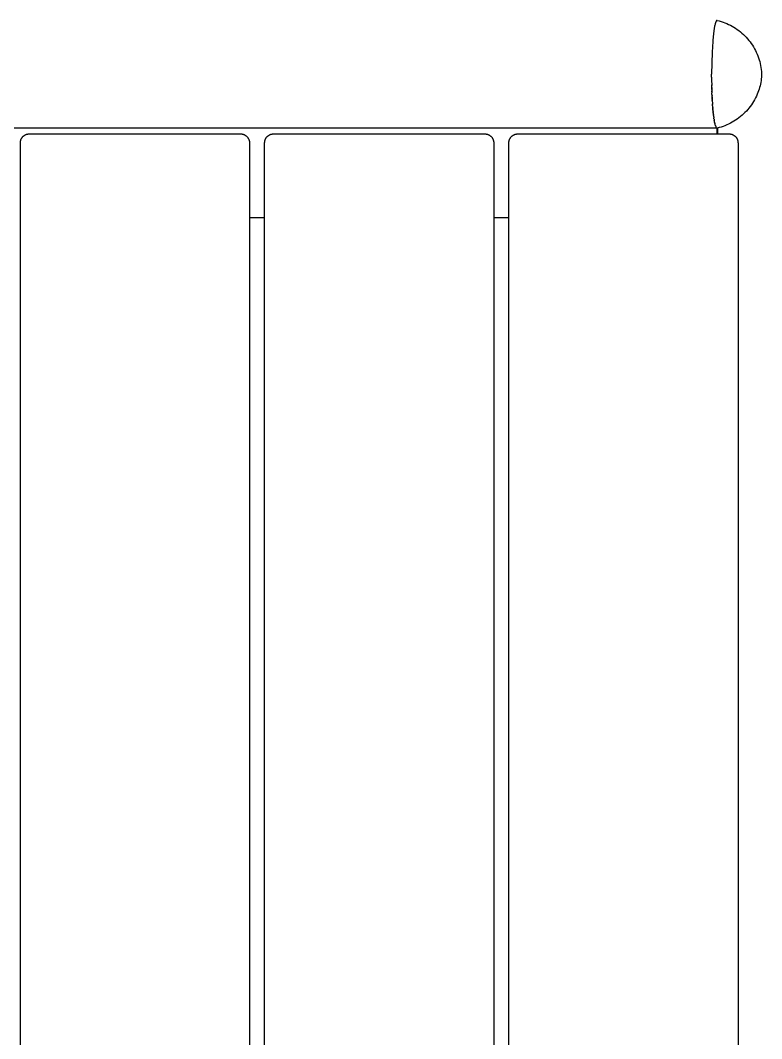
# Model space of a CAD drawing. Header units: millimetres. Extents: x -2163 to 4354, y -841 to 3711.
# Drawn here: x 1973.3 to 2305.3, y 1490.7 to 1946.8 of the extents above; entities that cross this region are included whole.
import ezdxf

# ---------------------------------------------------------------- set-up
doc = ezdxf.new("R2010")
doc.units = ezdxf.units.MM
doc.header["$MEASUREMENT"] = 0
doc.layers.add('Utwórz2D linie widoczne', color=7, linetype='Continuous', true_color=0x000000)

msp = doc.modelspace()

# ---------------------------------------------------------------- linework, layer by layer
at = {"layer": 'Utwórz2D linie widoczne'}
for p, q in [((2284.08, 1943.23), (2283.91, 1942.12)), ((2284.26, 1944.19), (2284.08, 1943.23)), ((2284.35, 1944.61), (2284.26, 1944.19)), ((2284.44, 1944.99), (2284.35, 1944.61)), ((2284.53, 1945.33), (2284.44, 1944.99)), ((2284.62, 1945.63), (2284.53, 1945.33)), ((2284.66, 1945.77), (2284.62, 1945.63)), ((2284.71, 1945.89), (2284.66, 1945.77)), ((2284.75, 1946.01), (2284.71, 1945.89)), ((2284.8, 1946.12), (2284.75, 1946.01)), ((2284.83, 1946.21), (2284.8, 1946.12)), ((2284.87, 1946.29), (2284.83, 1946.21)), ((2284.91, 1946.36), (2284.87, 1946.29)), ((2284.93, 1946.4), (2284.91, 1946.36)), ((2284.95, 1946.43), (2284.93, 1946.4)), ((2284.97, 1946.47), (2284.95, 1946.43)), ((2284.99, 1946.5), (2284.97, 1946.47)), ((2285.01, 1946.53), (2284.99, 1946.5)), ((2285.03, 1946.56), (2285.01, 1946.53)), ((2285.05, 1946.58), (2285.03, 1946.56)), ((2285.07, 1946.61), (2285.05, 1946.58)), ((2285.09, 1946.63), (2285.07, 1946.61)), ((2285.11, 1946.66), (2285.09, 1946.63)), ((2285.13, 1946.68), (2285.11, 1946.66)), ((2285.14, 1946.69), (2285.13, 1946.68)), ((2285.16, 1946.71), (2285.14, 1946.69)), ((2285.19, 1946.73), (2285.16, 1946.71)), ((2285.16, 1946.71), (2285.16, 1946.71)), ((2285.2, 1946.74), (2285.19, 1946.73)), ((2285.21, 1946.75), (2285.2, 1946.74)), ((2285.22, 1946.76), (2285.21, 1946.75)), ((2285.24, 1946.77), (2285.22, 1946.76)), ((2285.25, 1946.77), (2285.24, 1946.77)), ((2285.4, 1946.81), (2285.25, 1946.77)), ((2285.42, 1946.81), (2285.4, 1946.81)), ((2285.43, 1946.81), (2285.42, 1946.81)), ((2285.44, 1946.8), (2285.43, 1946.81)), ((2285.45, 1946.8), (2285.44, 1946.8)), ((2285.45, 1946.8), (2286.32, 1946.58)), ((2286.32, 1946.58), (2287.18, 1946.32)), ((2287.18, 1946.32), (2288.03, 1946.04)), ((2288.03, 1946.04), (2288.87, 1945.73)), ((2288.87, 1945.73), (2289.7, 1945.38)), ((2289.7, 1945.38), (2290.52, 1945.01)), ((2290.52, 1945.01), (2291.32, 1944.61)), ((2291.32, 1944.61), (2292.11, 1944.19)), ((2292.11, 1944.19), (2292.89, 1943.74)), ((2292.89, 1943.74), (2293.65, 1943.26)), ((2293.65, 1943.26), (2294.39, 1942.75)), ((2283.75, 1940.85), (2283.45, 1937.88)), ((2283.91, 1942.12), (2283.75, 1940.85)), ((2294.39, 1942.75), (2295.11, 1942.22)), ((2295.11, 1942.22), (2295.82, 1941.66)), ((2295.82, 1941.66), (2296.5, 1941.08)), ((2296.5, 1941.08), (2297.17, 1940.48)), ((2297.17, 1940.48), (2297.81, 1939.85)), ((2297.81, 1939.85), (2298.43, 1939.21)), ((2298.43, 1939.21), (2299.03, 1938.54)), ((2283.41, 1937.39), (2283.11, 1932.49)), ((2283.42, 1937.52), (2283.41, 1937.39)), ((2283.43, 1937.64), (2283.42, 1937.52)), ((2283.44, 1937.76), (2283.43, 1937.64)), ((2283.45, 1937.88), (2283.44, 1937.76)), ((2299.03, 1938.54), (2299.6, 1937.85)), ((2299.6, 1937.85), (2300.16, 1937.14)), ((2300.16, 1937.14), (2300.68, 1936.41)), ((2300.68, 1936.41), (2301.18, 1935.67)), ((2301.18, 1935.67), (2301.66, 1934.91)), ((2301.66, 1934.91), (2302.11, 1934.13)), ((2302.11, 1934.13), (2302.53, 1933.34)), ((2283.11, 1932.49), (2282.94, 1927.57)), ((2302.53, 1933.34), (2302.92, 1932.53)), ((2302.92, 1932.53), (2303.29, 1931.71)), ((2303.29, 1931.71), (2303.62, 1930.88)), ((2303.62, 1930.88), (2303.93, 1930.04)), ((2303.93, 1930.04), (2304.21, 1929.18)), ((2282.94, 1927.57), (2282.89, 1922.66)), ((2304.21, 1929.18), (2304.46, 1928.32)), ((2304.46, 1928.32), (2304.68, 1927.45)), ((2304.68, 1927.45), (2304.87, 1926.57)), ((2304.87, 1926.57), (2305.02, 1925.69)), ((2305.02, 1925.69), (2305.15, 1924.8)), ((2282.9, 1921.31), (2282.89, 1922.66)), ((2282.9, 1921.31), (2282.9, 1921.04)), ((2282.9, 1921.02), (2282.9, 1921.04)), ((2282.9, 1921.02), (2282.9, 1920.76)), ((2282.9, 1920.74), (2282.9, 1920.76)), ((2282.9, 1920.74), (2282.9, 1920.49)), ((2282.9, 1920.46), (2282.9, 1920.49)), ((2282.9, 1920.46), (2282.9, 1920.21)), ((2305.17, 1920.62), (2305.07, 1919.83)), ((2305.15, 1924.8), (2305.25, 1923.91)), ((2305.25, 1921.42), (2305.17, 1920.62)), ((2305.25, 1923.91), (2305.32, 1923.01)), ((2305.29, 1922.22), (2305.25, 1921.42)), ((2305.32, 1923.01), (2305.29, 1922.22)), ((2282.9, 1920.18), (2282.9, 1920.21)), ((2282.9, 1920.18), (2282.91, 1919.94)), ((2282.91, 1919.9), (2282.91, 1919.94)), ((2282.91, 1919.9), (2282.94, 1917.98)), ((2282.94, 1917.73), (2282.94, 1917.98)), ((2282.94, 1917.73), (2282.94, 1917.7)), ((2282.95, 1917.47), (2282.94, 1917.7)), ((2282.95, 1917.47), (2282.95, 1917.42)), ((2282.96, 1917.2), (2282.95, 1917.42)), ((2282.96, 1917.2), (2282.96, 1917.14)), ((2282.96, 1916.94), (2282.96, 1917.14)), ((2282.96, 1916.94), (2282.96, 1916.86)), ((2282.97, 1916.68), (2282.96, 1916.86)), ((2282.97, 1916.68), (2282.97, 1916.58)), ((2282.98, 1916.42), (2282.97, 1916.58)), ((2282.98, 1916.42), (2282.98, 1916.3)), ((2282.98, 1916.16), (2282.98, 1916.3)), ((2282.98, 1916.16), (2282.99, 1916.01)), ((2282.99, 1915.9), (2282.99, 1916.01)), ((2282.99, 1915.9), (2283, 1915.73)), ((2304.18, 1915.93), (2303.93, 1915.18)), ((2304.41, 1916.7), (2304.18, 1915.93)), ((2304.62, 1917.47), (2304.41, 1916.7)), ((2304.8, 1918.25), (2304.62, 1917.47)), ((2304.95, 1919.04), (2304.8, 1918.25)), ((2305.07, 1919.83), (2304.95, 1919.04)), ((2283, 1915.64), (2283, 1915.73)), ((2283, 1915.64), (2283.01, 1915.45)), ((2283.01, 1915.38), (2283.01, 1915.45)), ((2283.01, 1915.38), (2283.01, 1915.17)), ((2283.02, 1915.12), (2283.01, 1915.17)), ((2283.02, 1915.12), (2283.02, 1914.89)), ((2283.03, 1914.86), (2283.02, 1914.89)), ((2283.03, 1914.86), (2283.04, 1914.33)), ((2283.05, 1914.07), (2283.04, 1914.33)), ((2283.05, 1914.07), (2283.06, 1914.05)), ((2283.07, 1913.81), (2283.06, 1914.05)), ((2283.07, 1913.81), (2283.07, 1913.77)), ((2283.08, 1913.55), (2283.07, 1913.77)), ((2283.08, 1913.55), (2283.08, 1913.49)), ((2283.09, 1913.29), (2283.08, 1913.49)), ((2283.09, 1913.29), (2283.09, 1913.21)), ((2283.1, 1913.03), (2283.09, 1913.21)), ((2283.1, 1913.03), (2283.1, 1912.94)), ((2283.11, 1912.77), (2283.1, 1912.94)), ((2283.11, 1912.77), (2283.12, 1912.66)), ((2283.12, 1912.51), (2283.12, 1912.66)), ((2283.12, 1912.51), (2283.13, 1912.39)), ((2283.14, 1912.25), (2283.13, 1912.39)), ((2283.14, 1912.25), (2283.14, 1912.11)), ((2283.15, 1911.99), (2283.14, 1912.11)), ((2283.15, 1911.99), (2283.16, 1911.84)), ((2283.16, 1911.73), (2283.16, 1911.84)), ((2283.16, 1911.73), (2283.17, 1911.57)), ((2283.18, 1911.48), (2283.17, 1911.57)), ((2283.18, 1911.48), (2283.19, 1911.3)), ((2302.58, 1912.06), (2302.16, 1911.26)), ((2302.98, 1912.87), (2302.58, 1912.06)), ((2303.34, 1913.69), (2302.98, 1912.87)), ((2303.65, 1914.43), (2303.34, 1913.69)), ((2303.93, 1915.18), (2303.65, 1914.43)), ((2283.19, 1911.22), (2283.19, 1911.3)), ((2283.19, 1911.22), (2283.2, 1911.03)), ((2283.2, 1910.96), (2283.2, 1911.03)), ((2283.2, 1910.96), (2283.22, 1910.76)), ((2283.22, 1910.71), (2283.22, 1910.76)), ((2283.22, 1910.71), (2283.23, 1910.49)), ((2283.23, 1910.45), (2283.23, 1910.49)), ((2283.23, 1910.45), (2283.25, 1910.23)), ((2283.25, 1910.2), (2283.25, 1910.23)), ((2283.25, 1910.2), (2283.26, 1909.97)), ((2283.27, 1909.95), (2283.26, 1909.97)), ((2283.27, 1909.95), (2283.3, 1909.44)), ((2283.32, 1909.2), (2283.3, 1909.44)), ((2283.32, 1909.2), (2283.32, 1909.19)), ((2283.33, 1908.95), (2283.32, 1909.19)), ((2283.33, 1908.95), (2283.33, 1908.93)), ((2283.35, 1908.71), (2283.33, 1908.93)), ((2283.35, 1908.71), (2283.35, 1908.68)), ((2283.37, 1908.46), (2283.35, 1908.68)), ((2283.37, 1908.46), (2283.37, 1908.42)), ((2283.39, 1908.22), (2283.37, 1908.42)), ((2283.39, 1908.22), (2283.39, 1908.17)), ((2283.41, 1907.98), (2283.39, 1908.17)), ((2283.41, 1907.98), (2283.41, 1907.93)), ((2283.42, 1907.74), (2283.41, 1907.93)), ((2283.42, 1907.74), (2283.43, 1907.68)), ((2283.44, 1907.51), (2283.43, 1907.68)), ((2283.44, 1907.51), (2283.45, 1907.44)), ((2283.46, 1907.27), (2283.45, 1907.44)), ((2283.46, 1907.27), (2283.47, 1907.2)), ((2283.48, 1907.04), (2283.47, 1907.2)), ((2283.48, 1907.04), (2283.49, 1906.96)), ((2283.5, 1906.81), (2283.49, 1906.96)), ((2283.5, 1906.81), (2283.51, 1906.72)), ((2299.07, 1906.83), (2298.47, 1906.16)), ((2299.65, 1907.53), (2299.07, 1906.83)), ((2300.2, 1908.24), (2299.65, 1907.53)), ((2300.73, 1908.97), (2300.2, 1908.24)), ((2301.23, 1909.71), (2300.73, 1908.97)), ((2301.71, 1910.48), (2301.23, 1909.71)), ((2302.16, 1911.26), (2301.71, 1910.48)), ((2283.53, 1906.58), (2283.51, 1906.72)), ((2283.53, 1906.58), (2283.53, 1906.49)), ((2283.55, 1906.35), (2283.53, 1906.49)), ((2283.55, 1906.35), (2283.56, 1906.26)), ((2283.57, 1906.12), (2283.56, 1906.26)), ((2283.57, 1906.12), (2283.58, 1906.03)), ((2283.59, 1905.9), (2283.58, 1906.03)), ((2283.59, 1905.9), (2283.6, 1905.81)), ((2283.61, 1905.68), (2283.6, 1905.81)), ((2283.61, 1905.68), (2283.62, 1905.58)), ((2283.64, 1905.46), (2283.62, 1905.58)), ((2283.64, 1905.46), (2283.65, 1905.36)), ((2283.66, 1905.25), (2283.65, 1905.36)), ((2283.66, 1905.25), (2283.67, 1905.15)), ((2283.68, 1905.04), (2283.67, 1905.15)), ((2283.68, 1905.04), (2283.69, 1904.93)), ((2283.7, 1904.83), (2283.69, 1904.93)), ((2283.7, 1904.83), (2283.72, 1904.72)), ((2283.73, 1904.62), (2283.72, 1904.72)), ((2283.73, 1904.62), (2283.74, 1904.51)), ((2283.75, 1904.41), (2283.74, 1904.51)), ((2283.75, 1904.41), (2283.76, 1904.31)), ((2283.78, 1904.21), (2283.76, 1904.31)), ((2283.78, 1904.21), (2283.79, 1904.11)), ((2283.8, 1904.01), (2283.79, 1904.11)), ((2283.8, 1904.01), (2283.81, 1903.91)), ((2283.83, 1903.82), (2283.81, 1903.91)), ((2283.83, 1903.82), (2283.84, 1903.72)), ((2283.85, 1903.62), (2283.84, 1903.72)), ((2283.85, 1903.62), (2283.86, 1903.52)), ((2283.88, 1903.43), (2283.86, 1903.52)), ((2283.88, 1903.43), (2283.89, 1903.34)), ((2283.9, 1903.25), (2283.89, 1903.34)), ((2283.9, 1903.25), (2283.92, 1903.15)), ((2283.93, 1903.06), (2283.92, 1903.15)), ((2283.93, 1903.06), (2283.94, 1902.97)), ((2283.96, 1902.88), (2283.94, 1902.97)), ((2283.96, 1902.88), (2283.97, 1902.79)), ((2283.98, 1902.7), (2283.97, 1902.79)), ((2283.98, 1902.7), (2284, 1902.62)), ((2284.01, 1902.53), (2284, 1902.62)), ((2284.01, 1902.53), (2284.02, 1902.45)), ((2284.04, 1902.36), (2284.02, 1902.45)), ((2284.04, 1902.36), (2284.05, 1902.28)), ((2284.06, 1902.19), (2284.05, 1902.28)), ((2284.06, 1902.19), (2284.08, 1902.12)), ((2294.42, 1902.6), (2293.68, 1902.09)), ((2295.14, 1903.14), (2294.42, 1902.6)), ((2295.85, 1903.7), (2295.14, 1903.14)), ((2296.54, 1904.28), (2295.85, 1903.7)), ((2297.2, 1904.88), (2296.54, 1904.28)), ((2297.85, 1905.51), (2297.2, 1904.88)), ((2298.47, 1906.16), (2297.85, 1905.51)), ((2254.79, 1898.51), (1967.49, 1898.51)), ((2285.36, 1898.51), (2254.79, 1898.51)), ((2284.09, 1902.03), (2284.08, 1902.12)), ((2284.09, 1902.03), (2284.1, 1901.95)), ((2284.12, 1901.87), (2284.1, 1901.95)), ((2284.12, 1901.87), (2284.13, 1901.8)), ((2284.15, 1901.71), (2284.13, 1901.8)), ((2284.15, 1901.71), (2284.16, 1901.65)), ((2284.17, 1901.56), (2284.16, 1901.65)), ((2284.17, 1901.56), (2284.19, 1901.5)), ((2284.2, 1901.4), (2284.19, 1901.5)), ((2284.2, 1901.4), (2284.21, 1901.35)), ((2284.23, 1901.26), (2284.21, 1901.35)), ((2284.23, 1901.26), (2284.24, 1901.21)), ((2284.26, 1901.12), (2284.24, 1901.21)), ((2284.26, 1901.12), (2284.27, 1901.07)), ((2284.29, 1900.98), (2284.27, 1901.07)), ((2284.29, 1900.98), (2284.3, 1900.93)), ((2284.32, 1900.84), (2284.3, 1900.93)), ((2284.32, 1900.84), (2284.33, 1900.8)), ((2284.35, 1900.71), (2284.33, 1900.8)), ((2284.35, 1900.71), (2284.35, 1900.68)), ((2284.38, 1900.58), (2284.35, 1900.68)), ((2284.38, 1900.58), (2284.38, 1900.55)), ((2284.41, 1900.46), (2284.38, 1900.55)), ((2284.41, 1900.46), (2284.41, 1900.43)), ((2284.44, 1900.34), (2284.41, 1900.43)), ((2284.44, 1900.34), (2284.44, 1900.32)), ((2284.47, 1900.22), (2284.44, 1900.32)), ((2284.47, 1900.22), (2284.47, 1900.21)), ((2284.5, 1900.11), (2284.47, 1900.21)), ((2284.5, 1900.11), (2284.5, 1900.1)), ((2284.53, 1900), (2284.5, 1900.1)), ((2284.53, 1900), (2284.53, 1899.99)), ((2284.56, 1899.89), (2284.53, 1899.99)), ((2284.56, 1899.89), (2284.61, 1899.7)), ((2284.62, 1899.69), (2284.61, 1899.7)), ((2284.62, 1899.69), (2284.64, 1899.61)), ((2284.65, 1899.6), (2284.64, 1899.61)), ((2284.65, 1899.6), (2284.67, 1899.52)), ((2284.68, 1899.51), (2284.67, 1899.52)), ((2284.68, 1899.51), (2284.7, 1899.44)), ((2284.71, 1899.43), (2284.7, 1899.44)), ((2284.71, 1899.43), (2284.73, 1899.36)), ((2284.74, 1899.34), (2284.73, 1899.36)), ((2284.74, 1899.34), (2284.76, 1899.29)), ((2284.77, 1899.27), (2284.76, 1899.29)), ((2284.77, 1899.27), (2284.79, 1899.22)), ((2284.8, 1899.19), (2284.79, 1899.22)), ((2284.8, 1899.19), (2284.82, 1899.15)), ((2284.83, 1899.12), (2284.82, 1899.15)), ((2284.83, 1899.12), (2284.85, 1899.08)), ((2284.86, 1899.06), (2284.85, 1899.08)), ((2284.86, 1899.06), (2284.88, 1899.02)), ((2284.89, 1898.99), (2284.88, 1899.02)), ((2284.89, 1898.99), (2284.9, 1898.97)), ((2284.92, 1898.93), (2284.9, 1898.97)), ((2284.92, 1898.93), (2284.93, 1898.91)), ((2284.95, 1898.88), (2284.93, 1898.91)), ((2284.95, 1898.88), (2284.96, 1898.86)), ((2284.98, 1898.83), (2284.96, 1898.86)), ((2284.98, 1898.83), (2284.99, 1898.82)), ((2285.01, 1898.78), (2284.99, 1898.82)), ((2285.01, 1898.78), (2285.02, 1898.77)), ((2285.04, 1898.74), (2285.02, 1898.77)), ((2285.04, 1898.74), (2285.05, 1898.73)), ((2285.08, 1898.7), (2285.05, 1898.73)), ((2285.11, 1898.66), (2285.08, 1898.7)), ((2285.08, 1898.7), (2285.08, 1898.7)), ((2285.11, 1898.66), (2285.12, 1898.65)), ((2285.14, 1898.63), (2285.12, 1898.65)), ((2285.15, 1898.62), (2285.14, 1898.63)), ((2285.17, 1898.6), (2285.15, 1898.62)), ((2285.17, 1898.6), (2285.19, 1898.58)), ((2285.18, 1898.51), (2285.18, 1895.96)), ((2285.2, 1898.58), (2285.19, 1898.58)), ((2285.2, 1898.58), (2285.22, 1898.56)), ((2285.23, 1898.56), (2285.22, 1898.56)), ((2285.23, 1898.56), (2285.25, 1898.55)), ((2285.26, 1898.54), (2285.25, 1898.55)), ((2285.26, 1898.54), (2285.28, 1898.53)), ((2285.29, 1898.53), (2285.28, 1898.53)), ((2285.29, 1898.53), (2285.3, 1898.52)), ((2285.32, 1898.52), (2285.3, 1898.52)), ((2285.32, 1898.52), (2285.33, 1898.52)), ((2285.35, 1898.51), (2285.33, 1898.52)), ((2285.35, 1898.51), (2285.36, 1898.51)), ((2285.38, 1898.51), (2285.36, 1898.51)), ((2285.38, 1898.51), (2285.39, 1898.51)), ((2285.39, 1898.51), (2285.39, 1898.51)), ((2285.39, 1898.51), (2285.4, 1898.51)), ((2285.4, 1898.51), (2285.41, 1898.51)), ((2285.41, 1898.51), (2285.42, 1898.51)), ((2285.59, 1898.51), (2285.42, 1898.51)), ((2285.44, 1898.51), (2285.42, 1898.51)), ((2285.46, 1898.52), (2285.44, 1898.52)), ((2285.44, 1898.51), (2285.44, 1898.52)), ((2286.33, 1898.75), (2285.46, 1898.52)), ((2285.47, 1898.52), (2285.48, 1898.53)), ((2285.48, 1898.53), (2285.49, 1898.53)), ((2285.49, 1898.53), (2285.5, 1898.53)), ((2285.5, 1898.53), (2285.51, 1898.54)), ((2285.51, 1898.54), (2285.51, 1898.54)), ((2285.59, 1898.51), (2285.59, 1895.96)), ((2287.19, 1899), (2286.33, 1898.75)), ((2288.05, 1899.29), (2287.19, 1899)), ((2288.89, 1899.61), (2288.05, 1899.29)), ((2289.72, 1899.95), (2288.89, 1899.61)), ((2290.54, 1900.33), (2289.72, 1899.95)), ((2291.35, 1900.73), (2290.54, 1900.33)), ((2292.14, 1901.16), (2291.35, 1900.73)), ((2292.92, 1901.61), (2292.14, 1901.16)), ((2293.68, 1902.09), (2292.92, 1901.61)), ((1973.45, 1893.04), (1973.49, 1893.17)), ((1973.49, 1893.17), (1973.54, 1893.3)), ((1973.54, 1893.3), (1973.58, 1893.43)), ((1973.58, 1893.43), (1973.64, 1893.55)), ((1973.64, 1893.55), (1973.69, 1893.68)), ((1973.69, 1893.68), (1973.75, 1893.8)), ((1973.75, 1893.8), (1973.82, 1893.92)), ((1973.82, 1893.92), (1973.89, 1894.04)), ((1973.89, 1894.04), (1973.96, 1894.15)), ((1973.96, 1894.15), (1974.04, 1894.27)), ((1974.04, 1894.27), (1974.12, 1894.38)), ((1974.12, 1894.38), (1974.2, 1894.48)), ((1974.2, 1894.48), (1974.29, 1894.59)), ((1974.29, 1894.59), (1974.38, 1894.69)), ((1974.38, 1894.69), (1974.48, 1894.79)), ((1974.48, 1894.79), (1974.58, 1894.88)), ((1974.58, 1894.88), (1974.68, 1894.97)), ((1974.68, 1894.97), (1974.78, 1895.06)), ((1974.78, 1895.06), (1974.89, 1895.15)), ((1974.89, 1895.15), (1975, 1895.23)), ((1975, 1895.23), (1975.11, 1895.3)), ((1975.11, 1895.3), (1975.23, 1895.38)), ((1975.23, 1895.38), (1975.35, 1895.45)), ((1975.35, 1895.45), (1975.47, 1895.51)), ((1975.47, 1895.51), (1975.59, 1895.57)), ((1975.59, 1895.57), (1975.71, 1895.63)), ((1975.71, 1895.63), (1975.84, 1895.68)), ((1975.84, 1895.68), (1975.97, 1895.73)), ((1975.97, 1895.73), (1976.1, 1895.77)), ((1976.1, 1895.77), (1976.23, 1895.81)), ((1976.23, 1895.81), (1976.36, 1895.85)), ((1976.36, 1895.85), (1976.49, 1895.88)), ((1976.49, 1895.88), (1976.63, 1895.9)), ((1976.63, 1895.9), (1976.76, 1895.92)), ((1976.76, 1895.92), (1976.9, 1895.94)), ((1976.9, 1895.94), (1977.03, 1895.95)), ((1977.03, 1895.95), (1977.17, 1895.96)), ((1977.17, 1895.96), (1977.31, 1895.96)), ((1977.31, 1895.96), (2068.81, 1895.96)), ((2068.81, 1895.96), (2071.91, 1895.96)), ((2071.91, 1895.96), (2072.05, 1895.96)), ((2072.05, 1895.96), (2072.19, 1895.95)), ((2072.19, 1895.95), (2072.32, 1895.94)), ((2072.32, 1895.94), (2072.46, 1895.92)), ((2072.46, 1895.92), (2072.59, 1895.9)), ((2072.59, 1895.9), (2072.73, 1895.88)), ((2072.73, 1895.88), (2072.86, 1895.85)), ((2072.86, 1895.85), (2072.99, 1895.81)), ((2072.99, 1895.81), (2073.12, 1895.77)), ((2073.12, 1895.77), (2073.25, 1895.73)), ((2073.25, 1895.73), (2073.38, 1895.68)), ((2073.38, 1895.68), (2073.51, 1895.63)), ((2073.51, 1895.63), (2073.63, 1895.57)), ((2073.63, 1895.57), (2073.75, 1895.51)), ((2073.75, 1895.51), (2073.87, 1895.45)), ((2073.87, 1895.45), (2073.99, 1895.38)), ((2073.99, 1895.38), (2074.11, 1895.3)), ((2074.11, 1895.3), (2074.22, 1895.23)), ((2074.22, 1895.23), (2074.33, 1895.15)), ((2074.33, 1895.15), (2074.44, 1895.06)), ((2074.44, 1895.06), (2074.54, 1894.97)), ((2074.54, 1894.97), (2074.64, 1894.88)), ((2074.64, 1894.88), (2074.74, 1894.79)), ((2074.74, 1894.79), (2074.84, 1894.69)), ((2074.84, 1894.69), (2074.93, 1894.59)), ((2074.93, 1894.59), (2075.02, 1894.48)), ((2075.02, 1894.48), (2075.1, 1894.38)), ((2075.1, 1894.38), (2075.18, 1894.27)), ((2075.18, 1894.27), (2075.26, 1894.15)), ((2075.26, 1894.15), (2075.33, 1894.04)), ((2075.33, 1894.04), (2075.4, 1893.92)), ((2075.4, 1893.92), (2075.47, 1893.8)), ((2075.47, 1893.8), (2075.53, 1893.68)), ((2075.53, 1893.68), (2075.58, 1893.55)), ((2075.58, 1893.55), (2075.64, 1893.43)), ((2075.64, 1893.43), (2075.68, 1893.3)), ((2075.68, 1893.3), (2075.73, 1893.17)), ((2075.73, 1893.17), (2075.77, 1893.04)), ((2082.86, 1893.04), (2082.9, 1893.17)), ((2082.9, 1893.17), (2082.95, 1893.3)), ((2082.95, 1893.3), (2083, 1893.43)), ((2083, 1893.43), (2083.05, 1893.55)), ((2083.05, 1893.55), (2083.1, 1893.68)), ((2083.1, 1893.68), (2083.16, 1893.8)), ((2083.16, 1893.8), (2083.23, 1893.92)), ((2083.23, 1893.92), (2083.3, 1894.04)), ((2083.3, 1894.04), (2083.37, 1894.15)), ((2083.37, 1894.15), (2083.45, 1894.27)), ((2083.45, 1894.27), (2083.53, 1894.38)), ((2083.53, 1894.38), (2083.61, 1894.48)), ((2083.61, 1894.48), (2083.7, 1894.59)), ((2083.7, 1894.59), (2083.79, 1894.69)), ((2083.79, 1894.69), (2083.89, 1894.79)), ((2083.89, 1894.79), (2083.99, 1894.88)), ((2083.99, 1894.88), (2084.09, 1894.97)), ((2084.09, 1894.97), (2084.19, 1895.06)), ((2084.19, 1895.06), (2084.3, 1895.15)), ((2084.3, 1895.15), (2084.41, 1895.23)), ((2084.41, 1895.23), (2084.52, 1895.3)), ((2084.52, 1895.3), (2084.64, 1895.38)), ((2084.64, 1895.38), (2084.76, 1895.45)), ((2084.76, 1895.45), (2084.88, 1895.51)), ((2084.88, 1895.51), (2085, 1895.57)), ((2085, 1895.57), (2085.12, 1895.63)), ((2085.12, 1895.63), (2085.25, 1895.68)), ((2085.25, 1895.68), (2085.38, 1895.73)), ((2085.38, 1895.73), (2085.51, 1895.77)), ((2085.51, 1895.77), (2085.64, 1895.81)), ((2085.64, 1895.81), (2085.77, 1895.85)), ((2085.77, 1895.85), (2085.9, 1895.88)), ((2085.9, 1895.88), (2086.04, 1895.9)), ((2086.04, 1895.9), (2086.17, 1895.92)), ((2086.17, 1895.92), (2086.31, 1895.94)), ((2086.31, 1895.94), (2086.44, 1895.95)), ((2086.44, 1895.95), (2086.58, 1895.96)), ((2086.58, 1895.96), (2086.72, 1895.96)), ((2086.72, 1895.96), (2178.22, 1895.96)), ((2178.22, 1895.96), (2181.32, 1895.96)), ((2181.32, 1895.96), (2181.46, 1895.96)), ((2181.46, 1895.96), (2181.6, 1895.95)), ((2181.6, 1895.95), (2181.73, 1895.94)), ((2181.73, 1895.94), (2181.87, 1895.92)), ((2181.87, 1895.92), (2182, 1895.9)), ((2182, 1895.9), (2182.14, 1895.88)), ((2182.14, 1895.88), (2182.27, 1895.85)), ((2182.27, 1895.85), (2182.4, 1895.81)), ((2182.4, 1895.81), (2182.53, 1895.77)), ((2182.53, 1895.77), (2182.66, 1895.73)), ((2182.66, 1895.73), (2182.79, 1895.68)), ((2182.79, 1895.68), (2182.92, 1895.63)), ((2182.92, 1895.63), (2183.04, 1895.57)), ((2183.04, 1895.57), (2183.17, 1895.51)), ((2183.17, 1895.51), (2183.29, 1895.45)), ((2183.29, 1895.45), (2183.4, 1895.38)), ((2183.4, 1895.38), (2183.52, 1895.3)), ((2183.52, 1895.3), (2183.63, 1895.23)), ((2183.63, 1895.23), (2183.74, 1895.15)), ((2183.74, 1895.15), (2183.85, 1895.06)), ((2183.85, 1895.06), (2183.95, 1894.97)), ((2183.95, 1894.97), (2184.05, 1894.88)), ((2184.05, 1894.88), (2184.15, 1894.79)), ((2184.15, 1894.79), (2184.25, 1894.69)), ((2184.25, 1894.69), (2184.34, 1894.59)), ((2184.34, 1894.59), (2184.43, 1894.48)), ((2184.43, 1894.48), (2184.51, 1894.38)), ((2184.51, 1894.38), (2184.59, 1894.27)), ((2184.59, 1894.27), (2184.67, 1894.15)), ((2184.67, 1894.15), (2184.74, 1894.04)), ((2184.74, 1894.04), (2184.81, 1893.92)), ((2184.81, 1893.92), (2184.88, 1893.8)), ((2184.88, 1893.8), (2184.94, 1893.68)), ((2184.94, 1893.68), (2184.99, 1893.55)), ((2184.99, 1893.55), (2185.05, 1893.43)), ((2185.05, 1893.43), (2185.09, 1893.3)), ((2185.09, 1893.3), (2185.14, 1893.17)), ((2185.14, 1893.17), (2185.18, 1893.04)), ((2192.28, 1893.04), (2192.31, 1893.17)), ((2192.31, 1893.17), (2192.36, 1893.3)), ((2192.36, 1893.3), (2192.41, 1893.43)), ((2192.41, 1893.43), (2192.46, 1893.55)), ((2192.46, 1893.55), (2192.51, 1893.68)), ((2192.51, 1893.68), (2192.58, 1893.8)), ((2192.58, 1893.8), (2192.64, 1893.92)), ((2192.64, 1893.92), (2192.71, 1894.04)), ((2192.71, 1894.04), (2192.78, 1894.15)), ((2192.78, 1894.15), (2192.86, 1894.27)), ((2192.86, 1894.27), (2192.94, 1894.38)), ((2192.94, 1894.38), (2193.02, 1894.48)), ((2193.02, 1894.48), (2193.11, 1894.59)), ((2193.11, 1894.59), (2193.2, 1894.69)), ((2193.2, 1894.69), (2193.3, 1894.79)), ((2193.3, 1894.79), (2193.4, 1894.88)), ((2193.4, 1894.88), (2193.5, 1894.97)), ((2193.5, 1894.97), (2193.6, 1895.06)), ((2193.6, 1895.06), (2193.71, 1895.15)), ((2193.71, 1895.15), (2193.82, 1895.23)), ((2193.82, 1895.23), (2193.93, 1895.3)), ((2193.93, 1895.3), (2194.05, 1895.38)), ((2194.05, 1895.38), (2194.17, 1895.45)), ((2194.17, 1895.45), (2194.29, 1895.51)), ((2194.29, 1895.51), (2194.41, 1895.57)), ((2194.41, 1895.57), (2194.53, 1895.63)), ((2194.53, 1895.63), (2194.66, 1895.68)), ((2194.66, 1895.68), (2194.79, 1895.73)), ((2194.79, 1895.73), (2194.92, 1895.77)), ((2194.92, 1895.77), (2195.05, 1895.81)), ((2195.05, 1895.81), (2195.18, 1895.85)), ((2195.18, 1895.85), (2195.31, 1895.88)), ((2195.31, 1895.88), (2195.45, 1895.9)), ((2195.45, 1895.9), (2195.58, 1895.92)), ((2195.58, 1895.92), (2195.72, 1895.94)), ((2195.72, 1895.94), (2195.85, 1895.95)), ((2195.85, 1895.95), (2195.99, 1895.96)), ((2195.99, 1895.96), (2196.13, 1895.96)), ((2196.13, 1895.96), (2287.63, 1895.96)), ((2287.63, 1895.96), (2290.74, 1895.96)), ((2290.74, 1895.96), (2290.87, 1895.96)), ((2290.87, 1895.96), (2291.01, 1895.95)), ((2291.01, 1895.95), (2291.14, 1895.94)), ((2291.14, 1895.94), (2291.28, 1895.92)), ((2291.28, 1895.92), (2291.42, 1895.9)), ((2291.42, 1895.9), (2291.55, 1895.88)), ((2291.55, 1895.88), (2291.68, 1895.85)), ((2291.68, 1895.85), (2291.81, 1895.81)), ((2291.81, 1895.81), (2291.95, 1895.77)), ((2291.95, 1895.77), (2292.08, 1895.73)), ((2292.08, 1895.73), (2292.2, 1895.68)), ((2292.2, 1895.68), (2292.33, 1895.63)), ((2292.33, 1895.63), (2292.45, 1895.57)), ((2292.45, 1895.57), (2292.58, 1895.51)), ((2292.58, 1895.51), (2292.7, 1895.45)), ((2292.7, 1895.45), (2292.81, 1895.38)), ((2292.81, 1895.38), (2292.93, 1895.3)), ((2292.93, 1895.3), (2293.04, 1895.23)), ((2293.04, 1895.23), (2293.15, 1895.15)), ((2293.15, 1895.15), (2293.26, 1895.06)), ((2293.26, 1895.06), (2293.36, 1894.97)), ((2293.36, 1894.97), (2293.47, 1894.88)), ((2293.47, 1894.88), (2293.56, 1894.79)), ((2293.56, 1894.79), (2293.66, 1894.69)), ((2293.66, 1894.69), (2293.75, 1894.59)), ((2293.75, 1894.59), (2293.84, 1894.48)), ((2293.84, 1894.48), (2293.92, 1894.38)), ((2293.92, 1894.38), (2294, 1894.27)), ((2294, 1894.27), (2294.08, 1894.15)), ((2294.08, 1894.15), (2294.15, 1894.04)), ((2294.15, 1894.04), (2294.22, 1893.92)), ((2294.22, 1893.92), (2294.29, 1893.8)), ((2294.29, 1893.8), (2294.35, 1893.68)), ((2294.35, 1893.68), (2294.4, 1893.55)), ((2294.4, 1893.55), (2294.46, 1893.43)), ((2294.46, 1893.43), (2294.5, 1893.3)), ((2294.5, 1893.3), (2294.55, 1893.17)), ((2294.55, 1893.17), (2294.59, 1893.04)), ((1973.31, 1892.1), (1973.32, 1892.23)), ((1973.31, 1891.96), (1973.31, 1892.1)), ((1973.31, 99.96), (1973.31, 1891.96)), ((1973.32, 1892.23), (1973.33, 1892.37)), ((1973.33, 1892.37), (1973.34, 1892.5)), ((1973.34, 1892.5), (1973.36, 1892.64)), ((1973.36, 1892.64), (1973.39, 1892.77)), ((1973.39, 1892.77), (1973.42, 1892.91)), ((1973.42, 1892.91), (1973.45, 1893.04)), ((2075.77, 1893.04), (2075.8, 1892.91)), ((2075.8, 1892.91), (2075.83, 1892.77)), ((2075.83, 1892.77), (2075.86, 1892.64)), ((2075.86, 1892.64), (2075.88, 1892.5)), ((2075.88, 1892.5), (2075.89, 1892.37)), ((2075.89, 1892.37), (2075.9, 1892.23)), ((2075.9, 1892.23), (2075.91, 1892.1)), ((2075.91, 1892.1), (2075.91, 1891.96)), ((2075.91, 1891.96), (2075.91, 99.96)), ((2082.72, 1892.1), (2082.73, 1892.23)), ((2082.72, 1891.96), (2082.72, 1892.1)), ((2082.72, 99.96), (2082.72, 1891.96)), ((2082.73, 1892.23), (2082.74, 1892.37)), ((2082.74, 1892.37), (2082.75, 1892.5)), ((2082.75, 1892.5), (2082.77, 1892.64)), ((2082.77, 1892.64), (2082.8, 1892.77)), ((2082.8, 1892.77), (2082.83, 1892.91)), ((2082.83, 1892.91), (2082.86, 1893.04)), ((2185.18, 1893.04), (2185.21, 1892.91)), ((2185.21, 1892.91), (2185.24, 1892.77)), ((2185.24, 1892.77), (2185.27, 1892.64)), ((2185.27, 1892.64), (2185.29, 1892.5)), ((2185.29, 1892.5), (2185.3, 1892.37)), ((2185.3, 1892.37), (2185.32, 1892.23)), ((2185.32, 1892.23), (2185.32, 1892.1)), ((2185.32, 1892.1), (2185.32, 1891.96)), ((2185.32, 1891.96), (2185.32, 99.96)), ((2192.13, 1892.1), (2192.14, 1892.23)), ((2192.13, 1891.96), (2192.13, 1892.1)), ((2192.13, 99.96), (2192.13, 1891.96)), ((2192.14, 1892.23), (2192.15, 1892.37)), ((2192.15, 1892.37), (2192.16, 1892.5)), ((2192.16, 1892.5), (2192.19, 1892.64)), ((2192.19, 1892.64), (2192.21, 1892.77)), ((2192.21, 1892.77), (2192.24, 1892.91)), ((2192.24, 1892.91), (2192.28, 1893.04)), ((2294.59, 1893.04), (2294.62, 1892.91)), ((2294.62, 1892.91), (2294.65, 1892.77)), ((2294.65, 1892.77), (2294.68, 1892.64)), ((2294.68, 1892.64), (2294.7, 1892.5)), ((2294.7, 1892.5), (2294.71, 1892.37)), ((2294.71, 1892.37), (2294.73, 1892.23)), ((2294.73, 1892.23), (2294.73, 1892.1)), ((2294.73, 1892.1), (2294.74, 1891.96)), ((2294.74, 1891.96), (2294.74, 99.96)), ((2075.91, 1858.51), (2082.72, 1858.51)), ((2185.32, 1858.51), (2192.13, 1858.51))]:
    msp.add_line(p, q, dxfattribs=at)

doc.saveas('drawing.dxf')
